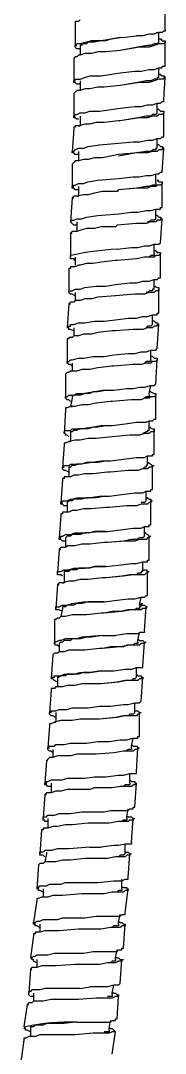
# Model space of a CAD drawing. Header units: millimetres. Extents: x 1.34 to 8.68, y 2.73 to 10.24.
# Drawn here: x 4.367 to 4.517, y 4.859 to 5.932 of the extents above; entities that cross this region are included whole.
import ezdxf

# ---------------------------------------------------------------- set-up
doc = ezdxf.new("R2010")
doc.units = ezdxf.units.MM
doc.layers.add('PDF2_형상', color=7, linetype='Continuous')

msp = doc.modelspace()

# ---------------------------------------------------------------- linework, layer by layer
at = {"layer": 'PDF2_형상', "lineweight": 25}
for points in [[(4.5171, 5.9231), (4.5171, 5.9464)], [(4.4287, 5.9331), (4.4271, 5.9314), (4.4254, 5.9314), (4.4237, 5.9314)], [(4.4237, 5.9314), (4.4237, 5.9298)], [(4.4237, 5.9298), (4.4237, 5.9064)], [(4.4721, 5.9148), (4.4504, 5.9114), (4.4454, 5.9114), (4.4404, 5.9114), (4.4354, 5.9098), (4.4287, 5.9081), (4.4254, 5.9081), (4.4237, 5.9064)], [(4.4704, 5.9148), (4.4604, 5.9131), (4.4554, 5.9114), (4.4504, 5.9114), (4.4437, 5.9098), (4.4421, 5.9098), (4.4387, 5.9098), (4.4371, 5.9098), (4.4354, 5.9081), (4.4337, 5.9081), (4.4321, 5.9081), (4.4304, 5.9081), (4.4304, 5.9064), (4.4287, 5.9064), (4.4287, 5.9048)], [(4.4721, 5.9148), (4.4871, 5.9164)], [(4.5087, 5.9198), (4.5054, 5.9181), (4.5004, 5.9181), (4.4937, 5.9164), (4.4871, 5.9164)], [(4.5087, 5.9198), (4.5104, 5.9198)], [(4.5171, 5.9231), (4.5171, 5.9214), (4.5154, 5.9214), (4.5137, 5.9198), (4.5121, 5.9198), (4.5104, 5.9198)], [(4.5104, 5.9114), (4.5104, 5.9198)], [(4.4237, 5.9064), (4.4254, 5.9064)], [(4.4287, 5.9031), (4.4271, 5.9031), (4.4254, 5.9031), (4.4237, 5.9048), (4.4237, 5.9064)], [(4.4287, 5.9081), (4.4304, 5.9081)], [(4.4287, 5.9048), (4.4287, 5.8964)], [(4.5171, 5.9098), (4.5154, 5.9081), (4.5137, 5.9081), (4.5121, 5.9081), (4.5104, 5.9081), (4.5054, 5.9064), (4.5004, 5.9048), (4.4904, 5.9048), (4.4704, 5.9014)], [(4.5104, 5.9098), (4.5087, 5.9081), (4.5071, 5.9081), (4.5054, 5.9081), (4.5021, 5.9064), (4.4987, 5.9064), (4.4887, 5.9048), (4.4704, 5.9014)], [(4.5121, 5.9131), (4.5104, 5.9131)], [(4.5104, 5.9098), (4.5104, 5.9114)], [(4.5121, 5.9131), (4.5137, 5.9131)], [(4.5121, 5.9131), (4.5137, 5.9114), (4.5154, 5.9114), (4.5171, 5.9114)], [(4.5171, 5.9114), (4.5171, 5.9098)], [(4.5171, 5.8864), (4.5171, 5.9098)], [(4.4237, 5.8948), (4.4221, 5.8931)], [(4.4221, 5.8931), (4.4221, 5.8698)], [(4.4271, 5.8964), (4.4254, 5.8948), (4.4237, 5.8948)], [(4.4287, 5.8964), (4.4271, 5.8964)], [(4.4704, 5.9014), (4.4554, 5.8998), (4.4471, 5.8998), (4.4404, 5.8981), (4.4337, 5.8981), (4.4287, 5.8964)], [(4.4854, 5.8798), (4.4921, 5.8798), (4.5004, 5.8814), (4.5054, 5.8814), (4.5104, 5.8831), (4.5137, 5.8831), (4.5137, 5.8848), (4.5154, 5.8848), (4.5171, 5.8848), (4.5171, 5.8864)], [(4.5104, 5.8748), (4.5104, 5.8831)], [(4.4237, 5.8698), (4.4237, 5.8714), (4.4254, 5.8714), (4.4287, 5.8714), (4.4337, 5.8731), (4.4387, 5.8748), (4.4504, 5.8748), (4.4704, 5.8781)], [(4.4704, 5.8781), (4.4854, 5.8798)], [(4.5171, 5.8731), (4.5154, 5.8731), (4.5154, 5.8714), (4.5137, 5.8714), (4.5121, 5.8714), (4.5104, 5.8714), (4.5054, 5.8698), (4.5004, 5.8681), (4.4904, 5.8681), (4.4704, 5.8648)], [(4.5104, 5.8731), (4.5087, 5.8731), (4.5087, 5.8714), (4.5071, 5.8714), (4.5054, 5.8714), (4.5021, 5.8698), (4.4971, 5.8698), (4.4887, 5.8681), (4.4704, 5.8648)], [(4.5121, 5.8764), (4.5104, 5.8764)], [(4.5104, 5.8731), (4.5104, 5.8748)], [(4.5121, 5.8764), (4.5137, 5.8748), (4.5154, 5.8748)], [(4.5154, 5.8748), (4.5171, 5.8731)], [(4.5154, 5.8498), (4.5171, 5.8731)], [(4.4221, 5.8698), (4.4237, 5.8698)], [(4.4287, 5.8664), (4.4254, 5.8664), (4.4237, 5.8681), (4.4221, 5.8681), (4.4221, 5.8698)], [(4.4287, 5.8698), (4.4287, 5.8598)], [(4.4704, 5.8648), (4.4537, 5.8631), (4.4471, 5.8631), (4.4387, 5.8614), (4.4337, 5.8614), (4.4287, 5.8598)], [(4.4237, 5.8581), (4.4221, 5.8564)], [(4.4221, 5.8564), (4.4221, 5.8331)], [(4.4271, 5.8598), (4.4254, 5.8598), (4.4237, 5.8581)], [(4.4287, 5.8598), (4.4271, 5.8598)], [(4.4854, 5.8431), (4.4921, 5.8431), (4.4987, 5.8448), (4.5037, 5.8448), (4.5087, 5.8464), (4.5121, 5.8464), (4.5137, 5.8481), (4.5154, 5.8481), (4.5154, 5.8498)], [(4.4221, 5.8331), (4.4237, 5.8348), (4.4254, 5.8348), (4.4287, 5.8364), (4.4337, 5.8364), (4.4387, 5.8381), (4.4487, 5.8381), (4.4704, 5.8414)], [(4.4704, 5.8414), (4.4854, 5.8431)], [(4.5087, 5.8381), (4.5087, 5.8464)], [(4.5104, 5.8398), (4.5087, 5.8398)], [(4.5104, 5.8398), (4.5121, 5.8381), (4.5137, 5.8381), (4.5154, 5.8381)], [(4.4221, 5.8331), (4.4237, 5.8331)], [(4.4271, 5.8298), (4.4254, 5.8298), (4.4237, 5.8314), (4.4221, 5.8314), (4.4221, 5.8331)], [(4.4287, 5.8331), (4.4287, 5.8231)], [(4.5154, 5.8364), (4.5137, 5.8348), (4.5121, 5.8348), (4.5104, 5.8348), (4.5087, 5.8331), (4.5037, 5.8331), (4.4987, 5.8314), (4.4904, 5.8314), (4.4704, 5.8281)], [(4.5087, 5.8364), (4.5071, 5.8348), (4.5037, 5.8348), (4.5021, 5.8331), (4.4971, 5.8331), (4.4887, 5.8314), (4.4704, 5.8281)], [(4.5087, 5.8364), (4.5087, 5.8381)], [(4.5154, 5.8381), (4.5154, 5.8364)], [(4.5154, 5.8131), (4.5154, 5.8364)], [(4.4221, 5.8198), (4.4204, 5.7964)], [(4.4704, 5.8281), (4.4687, 5.8281), (4.4537, 5.8264), (4.4454, 5.8264), (4.4387, 5.8248), (4.4337, 5.8248), (4.4271, 5.8231), (4.4237, 5.8231), (4.4237, 5.8214), (4.4221, 5.8214)], [(4.4221, 5.8214), (4.4221, 5.8198)], [(4.4271, 5.8231), (4.4287, 5.8231)], [(4.4837, 5.8064), (4.4904, 5.8064), (4.4987, 5.8081), (4.5037, 5.8081), (4.5087, 5.8098), (4.5121, 5.8098), (4.5137, 5.8114), (4.5154, 5.8114), (4.5154, 5.8131)], [(4.5087, 5.8014), (4.5087, 5.8098)], [(4.4204, 5.7964), (4.4221, 5.7964)], [(4.4271, 5.7931), (4.4237, 5.7931), (4.4221, 5.7948), (4.4204, 5.7948), (4.4204, 5.7964)], [(4.4221, 5.7964), (4.4237, 5.7981), (4.4271, 5.7998), (4.4321, 5.7998), (4.4371, 5.8014), (4.4487, 5.8031), (4.4687, 5.8048)], [(4.4271, 5.7964), (4.4271, 5.7864)], [(4.4687, 5.8048), (4.4837, 5.8064)], [(4.5154, 5.7998), (4.5137, 5.7998), (4.5137, 5.7981), (4.5121, 5.7981), (4.5104, 5.7981), (4.5087, 5.7964), (4.5037, 5.7964), (4.4987, 5.7948), (4.4887, 5.7948), (4.4687, 5.7931)], [(4.5087, 5.7998), (4.5071, 5.7998), (4.5071, 5.7981), (4.5054, 5.7981), (4.5037, 5.7981), (4.5021, 5.7964), (4.4987, 5.7964), (4.4971, 5.7964), (4.4871, 5.7948), (4.4687, 5.7914)], [(4.5104, 5.8031), (4.5087, 5.8031)], [(4.5087, 5.7998), (4.5087, 5.8014)], [(4.5104, 5.8031), (4.5121, 5.8014), (4.5137, 5.8014)], [(4.5137, 5.8014), (4.5154, 5.7998)], [(4.5137, 5.7748), (4.5154, 5.7998)], [(4.4254, 5.7864), (4.4237, 5.7864), (4.4221, 5.7848)], [(4.4271, 5.7864), (4.4254, 5.7864)], [(4.4687, 5.7931), (4.4521, 5.7898), (4.4437, 5.7898), (4.4371, 5.7881), (4.4321, 5.7881), (4.4271, 5.7864)], [(4.4221, 5.7848), (4.4204, 5.7831)], [(4.4204, 5.7831), (4.4204, 5.7598)], [(4.4837, 5.7698), (4.4904, 5.7698), (4.4971, 5.7714), (4.5021, 5.7714), (4.5087, 5.7731), (4.5104, 5.7731), (4.5121, 5.7748), (4.5137, 5.7748)], [(4.4204, 5.7598), (4.4221, 5.7614), (4.4237, 5.7614), (4.4271, 5.7631), (4.4321, 5.7631), (4.4371, 5.7648), (4.4471, 5.7664), (4.4687, 5.7681)], [(4.4687, 5.7681), (4.4837, 5.7698)], [(4.5071, 5.7648), (4.5071, 5.7731)], [(4.5071, 5.7631), (4.5071, 5.7648)], [(4.5087, 5.7664), (4.5104, 5.7664)], [(4.5087, 5.7664), (4.5104, 5.7648), (4.5121, 5.7648), (4.5137, 5.7648)], [(4.5137, 5.7648), (4.5137, 5.7631)], [(4.4204, 5.7598), (4.4221, 5.7598)], [(4.4271, 5.7564), (4.4237, 5.7564), (4.4221, 5.7581), (4.4204, 5.7581), (4.4204, 5.7598)], [(4.4671, 5.7548), (4.4521, 5.7548), (4.4437, 5.7531), (4.4371, 5.7514), (4.4321, 5.7514), (4.4254, 5.7498), (4.4221, 5.7498), (4.4204, 5.7481)], [(4.4271, 5.7598), (4.4271, 5.7498)], [(4.4687, 5.7564), (4.4671, 5.7548)], [(4.5137, 5.7631), (4.5121, 5.7614), (4.5104, 5.7614), (4.5087, 5.7614), (4.5071, 5.7598), (4.5021, 5.7598), (4.4987, 5.7581), (4.4887, 5.7581), (4.4687, 5.7564)], [(4.5071, 5.7631), (4.5071, 5.7614), (4.5054, 5.7614), (4.5037, 5.7614), (4.5004, 5.7598), (4.4987, 5.7598), (4.4971, 5.7598), (4.4871, 5.7581), (4.4687, 5.7564)], [(4.5137, 5.7381), (4.5137, 5.7631)], [(4.4204, 5.7481), (4.4187, 5.7231)], [(4.4204, 5.7481), (4.4221, 5.7481)], [(4.4254, 5.7498), (4.4271, 5.7498)], [(4.4687, 5.7314), (4.4821, 5.7331)], [(4.4821, 5.7331), (4.4887, 5.7331), (4.4971, 5.7348), (4.5021, 5.7348), (4.5071, 5.7364), (4.5104, 5.7364), (4.5121, 5.7364), (4.5121, 5.7381), (4.5137, 5.7381)], [(4.5071, 5.7281), (4.5071, 5.7364)], [(4.4187, 5.7231), (4.4204, 5.7248)], [(4.4254, 5.7198), (4.4221, 5.7198), (4.4204, 5.7214), (4.4187, 5.7231)], [(4.4204, 5.7248), (4.4221, 5.7248), (4.4254, 5.7264), (4.4304, 5.7264), (4.4354, 5.7281), (4.4471, 5.7298), (4.4687, 5.7314)], [(4.4254, 5.7231), (4.4254, 5.7131)], [(4.5137, 5.7264), (4.5121, 5.7264), (4.5121, 5.7248), (4.5104, 5.7248), (4.5087, 5.7248), (4.5071, 5.7231), (4.5021, 5.7231), (4.4971, 5.7214), (4.4871, 5.7214), (4.4671, 5.7198)], [(4.5071, 5.7264), (4.5054, 5.7248), (4.5037, 5.7248), (4.5021, 5.7248), (4.5004, 5.7231), (4.4987, 5.7231)], [(4.5087, 5.7298), (4.5071, 5.7298)], [(4.5071, 5.7264), (4.5071, 5.7281)], [(4.5087, 5.7298), (4.5104, 5.7281), (4.5121, 5.7281)], [(4.5121, 5.7281), (4.5137, 5.7264)], [(4.5121, 5.7014), (4.5137, 5.7264)], [(4.4237, 5.7131), (4.4221, 5.7131), (4.4204, 5.7131), (4.4187, 5.7114)], [(4.4187, 5.7114), (4.4187, 5.6864)], [(4.4187, 5.7114), (4.4204, 5.7114)], [(4.4254, 5.7131), (4.4237, 5.7131)], [(4.4654, 5.7181), (4.4504, 5.7181), (4.4437, 5.7164), (4.4354, 5.7164), (4.4304, 5.7148), (4.4254, 5.7131)], [(4.4671, 5.7198), (4.4654, 5.7181), (4.4671, 5.7198)], [(4.4821, 5.6964), (4.4887, 5.6964), (4.4954, 5.6981), (4.5004, 5.6981), (4.5054, 5.6998), (4.5087, 5.6998), (4.5104, 5.6998), (4.5121, 5.7014)], [(4.5054, 5.6914), (4.5054, 5.6998)], [(4.4671, 5.6948), (4.4821, 5.6964)], [(4.5121, 5.6898), (4.5104, 5.6881), (4.5087, 5.6881), (4.5071, 5.6881), (4.5054, 5.6864), (4.5004, 5.6864), (4.4954, 5.6864), (4.4871, 5.6848), (4.4671, 5.6831)], [(4.5054, 5.6898), (4.5054, 5.6881), (4.5037, 5.6881), (4.5021, 5.6881), (4.5004, 5.6864), (4.4971, 5.6864)], [(4.5071, 5.6931), (4.5054, 5.6931)], [(4.5054, 5.6898), (4.5054, 5.6914)], [(4.5071, 5.6931), (4.5087, 5.6914), (4.5104, 5.6914), (4.5121, 5.6914)], [(4.5121, 5.6914), (4.5121, 5.6898)], [(4.5121, 5.6648), (4.5121, 5.6898)], [(4.4187, 5.6864), (4.4187, 5.6881)], [(4.4237, 5.6831), (4.4221, 5.6848), (4.4204, 5.6848), (4.4187, 5.6848), (4.4187, 5.6864)], [(4.4237, 5.6864), (4.4237, 5.6781)], [(4.4654, 5.6831), (4.4504, 5.6814), (4.4421, 5.6798), (4.4354, 5.6798), (4.4287, 5.6781), (4.4271, 5.6781), (4.4237, 5.6764)], [(4.4671, 5.6831), (4.4654, 5.6831)], [(4.4171, 5.6748), (4.4171, 5.6498)], [(4.4187, 5.6748), (4.4171, 5.6748)], [(4.4221, 5.6764), (4.4204, 5.6764), (4.4187, 5.6764), (4.4187, 5.6748)], [(4.4237, 5.6764), (4.4221, 5.6764)], [(4.4171, 5.6514), (4.4187, 5.6514), (4.4204, 5.6514), (4.4237, 5.6531), (4.4254, 5.6531), (4.4287, 5.6531), (4.4337, 5.6548), (4.4454, 5.6564), (4.4554, 5.6564), (4.4654, 5.6581)], [(4.4654, 5.6581), (4.4804, 5.6598)], [(4.4804, 5.6598), (4.4871, 5.6598), (4.4937, 5.6614), (4.5004, 5.6614), (4.5054, 5.6631), (4.5087, 5.6631), (4.5104, 5.6648), (4.5121, 5.6648)], [(4.5054, 5.6548), (4.5054, 5.6631)], [(4.4171, 5.6498), (4.4171, 5.6514)], [(4.4237, 5.6464), (4.4204, 5.6481), (4.4187, 5.6481), (4.4171, 5.6498)], [(4.4237, 5.6498), (4.4237, 5.6414)], [(4.4654, 5.6464), (4.4471, 5.6448), (4.4404, 5.6431), (4.4337, 5.6431), (4.4287, 5.6414), (4.4237, 5.6414)], [(4.5104, 5.6531), (4.5104, 5.6514), (4.5087, 5.6514), (4.5071, 5.6514), (4.5054, 5.6498), (4.5004, 5.6498), (4.4954, 5.6481), (4.4854, 5.6481), (4.4654, 5.6464)], [(4.5054, 5.6531), (4.5037, 5.6531), (4.5037, 5.6514), (4.5021, 5.6514), (4.5004, 5.6514), (4.4987, 5.6498), (4.4971, 5.6498)], [(4.5054, 5.6564), (4.5071, 5.6564)], [(4.5054, 5.6564), (4.5087, 5.6548), (4.5104, 5.6548)], [(4.5054, 5.6531), (4.5054, 5.6548)], [(4.5104, 5.6548), (4.5104, 5.6531)], [(4.5104, 5.6281), (4.5104, 5.6531)], [(4.4171, 5.6381), (4.4154, 5.6131)], [(4.4221, 5.6398), (4.4187, 5.6398), (4.4171, 5.6381)], [(4.4171, 5.6381), (4.4187, 5.6381)], [(4.4237, 5.6414), (4.4221, 5.6398)], [(4.4787, 5.6231), (4.4871, 5.6231), (4.4937, 5.6248), (4.4987, 5.6248), (4.5037, 5.6264), (4.5071, 5.6264), (4.5087, 5.6264), (4.5087, 5.6281), (4.5104, 5.6281)], [(4.5037, 5.6181), (4.5037, 5.6264)], [(4.4154, 5.6131), (4.4171, 5.6148)], [(4.4171, 5.6148), (4.4187, 5.6148), (4.4187, 5.6164), (4.4221, 5.6164), (4.4271, 5.6181), (4.4337, 5.6181), (4.4437, 5.6198), (4.4537, 5.6198), (4.4654, 5.6214)], [(4.4654, 5.6214), (4.4787, 5.6231)], [(4.5104, 5.6164), (4.5087, 5.6164), (4.5087, 5.6148), (4.5071, 5.6148), (4.5054, 5.6148), (4.5037, 5.6131), (4.4987, 5.6131), (4.4937, 5.6114), (4.4837, 5.6114), (4.4654, 5.6098)], [(4.5037, 5.6164), (4.5021, 5.6148), (4.5004, 5.6148), (4.4987, 5.6148), (4.4971, 5.6131)], [(4.5054, 5.6198), (4.5037, 5.6198)], [(4.5037, 5.6164), (4.5037, 5.6181)], [(4.5054, 5.6198), (4.5071, 5.6181), (4.5087, 5.6181)], [(4.5087, 5.6181), (4.5104, 5.6164)], [(4.5087, 5.5914), (4.5104, 5.6164)], [(4.4221, 5.6098), (4.4187, 5.6114), (4.4171, 5.6114), (4.4171, 5.6131), (4.4154, 5.6131)], [(4.4204, 5.6031), (4.4187, 5.6031), (4.4171, 5.6031), (4.4171, 5.6014)], [(4.4221, 5.6048), (4.4204, 5.6031)], [(4.4221, 5.6131), (4.4221, 5.6048)], [(4.4654, 5.6098), (4.4621, 5.6098), (4.4471, 5.6081), (4.4404, 5.6064), (4.4321, 5.6064), (4.4271, 5.6048), (4.4221, 5.6048)], [(4.4154, 5.6014), (4.4154, 5.5764)], [(4.4171, 5.6014), (4.4154, 5.6014)], [(4.4154, 5.5781), (4.4171, 5.5781), (4.4187, 5.5798), (4.4204, 5.5798), (4.4271, 5.5814), (4.4321, 5.5814), (4.4421, 5.5831), (4.4537, 5.5831), (4.4637, 5.5848)], [(4.4637, 5.5848), (4.4787, 5.5864)], [(4.4787, 5.5864), (4.4854, 5.5864), (4.4921, 5.5881), (4.4971, 5.5881), (4.5021, 5.5898), (4.5054, 5.5898), (4.5071, 5.5898), (4.5087, 5.5914)], [(4.5021, 5.5814), (4.5021, 5.5898)], [(4.5037, 5.5831), (4.5021, 5.5831)], [(4.5021, 5.5798), (4.5021, 5.5814)], [(4.5037, 5.5831), (4.5054, 5.5814), (4.5071, 5.5814), (4.5087, 5.5814)], [(4.5087, 5.5814), (4.5087, 5.5798)], [(4.4154, 5.5764), (4.4154, 5.5781)], [(4.4204, 5.5731), (4.4187, 5.5748), (4.4171, 5.5748), (4.4154, 5.5764)], [(4.4204, 5.5764), (4.4204, 5.5681)], [(4.4637, 5.5731), (4.4621, 5.5731), (4.4471, 5.5714), (4.4387, 5.5698), (4.4304, 5.5698), (4.4254, 5.5681), (4.4204, 5.5681)], [(4.5087, 5.5798), (4.5071, 5.5781), (4.5054, 5.5781), (4.5037, 5.5781), (4.5021, 5.5764), (4.4971, 5.5764), (4.4921, 5.5748), (4.4837, 5.5748), (4.4637, 5.5731)], [(4.5021, 5.5798), (4.5021, 5.5781), (4.5004, 5.5781), (4.4987, 5.5781), (4.4971, 5.5781), (4.4954, 5.5764)], [(4.5071, 5.5548), (4.5087, 5.5798)], [(4.4154, 5.5664), (4.4137, 5.5648)], [(4.4137, 5.5648), (4.4137, 5.5398)], [(4.4187, 5.5681), (4.4171, 5.5664), (4.4154, 5.5664)], [(4.4204, 5.5681), (4.4187, 5.5681)], [(4.4637, 5.5481), (4.4771, 5.5498)], [(4.4771, 5.5498), (4.4837, 5.5498), (4.4904, 5.5514), (4.4954, 5.5514), (4.5021, 5.5531), (4.5037, 5.5531), (4.5054, 5.5531), (4.5071, 5.5548)], [(4.5004, 5.5448), (4.5021, 5.5531)], [(4.4137, 5.5414), (4.4154, 5.5414), (4.4171, 5.5431), (4.4204, 5.5431), (4.4221, 5.5431), (4.4254, 5.5448), (4.4304, 5.5448), (4.4421, 5.5464), (4.4521, 5.5481), (4.4637, 5.5481)], [(4.4137, 5.5398), (4.4137, 5.5414)], [(4.4187, 5.5364), (4.4171, 5.5381), (4.4154, 5.5381), (4.4137, 5.5398)], [(4.4204, 5.5398), (4.4187, 5.5314)], [(4.4571, 5.5481), (4.4471, 5.5464), (4.4421, 5.5464), (4.4387, 5.5448), (4.4337, 5.5448), (4.4287, 5.5431), (4.4271, 5.5431), (4.4254, 5.5431), (4.4237, 5.5431), (4.4221, 5.5431), (4.4204, 5.5414), (4.4204, 5.5398)], [(4.5071, 5.5431), (4.5054, 5.5414), (4.5037, 5.5414), (4.5021, 5.5414), (4.5004, 5.5398), (4.4954, 5.5398), (4.4921, 5.5381), (4.4821, 5.5381), (4.4621, 5.5364)], [(4.5004, 5.5431), (4.5004, 5.5414), (4.4987, 5.5414), (4.4971, 5.5414), (4.4954, 5.5398)], [(4.5021, 5.5464), (4.5004, 5.5464)], [(4.5004, 5.5431), (4.5004, 5.5448)], [(4.5021, 5.5464), (4.5054, 5.5448), (4.5071, 5.5448)], [(4.5071, 5.5448), (4.5071, 5.5431)], [(4.5071, 5.5181), (4.5071, 5.5431)], [(4.4137, 5.5281), (4.4121, 5.5031)], [(4.4621, 5.5364), (4.4604, 5.5364), (4.4454, 5.5348), (4.4371, 5.5331), (4.4304, 5.5331), (4.4237, 5.5314), (4.4187, 5.5314), (4.4154, 5.5298), (4.4137, 5.5298)], [(4.4137, 5.5298), (4.4137, 5.5281)], [(4.4187, 5.5314), (4.4204, 5.5314)], [(4.4754, 5.5131), (4.4871, 5.5148), (4.4937, 5.5148), (4.4971, 5.5148), (4.5004, 5.5164), (4.5037, 5.5164), (4.5054, 5.5181), (4.5071, 5.5181)], [(4.4121, 5.5048), (4.4137, 5.5064), (4.4154, 5.5064), (4.4187, 5.5064), (4.4204, 5.5081), (4.4237, 5.5081), (4.4287, 5.5081), (4.4404, 5.5098), (4.4504, 5.5114), (4.4621, 5.5114)], [(4.4571, 5.5114), (4.4471, 5.5098), (4.4421, 5.5098), (4.4371, 5.5081), (4.4321, 5.5081), (4.4304, 5.5081), (4.4271, 5.5081), (4.4254, 5.5064), (4.4237, 5.5064), (4.4221, 5.5064), (4.4204, 5.5048), (4.4187, 5.5048), (4.4187, 5.5031)], [(4.4621, 5.5114), (4.4754, 5.5131)], [(4.5054, 5.5064), (4.5054, 5.5048), (4.5037, 5.5048), (4.5021, 5.5048), (4.5004, 5.5031), (4.4954, 5.5031), (4.4904, 5.5014), (4.4804, 5.5014), (4.4621, 5.4998)], [(4.5004, 5.5064), (4.4987, 5.5064), (4.4987, 5.5048), (4.4971, 5.5048), (4.4937, 5.5031)], [(4.5004, 5.5081), (4.5004, 5.5164)], [(4.5004, 5.5098), (4.5021, 5.5098)], [(4.5004, 5.5098), (4.5037, 5.5081), (4.5054, 5.5081)], [(4.5004, 5.5064), (4.5004, 5.5081)], [(4.5054, 5.5081), (4.5054, 5.5064)], [(4.5054, 5.4814), (4.5054, 5.5064)], [(4.4121, 5.5031), (4.4121, 5.5048)], [(4.4171, 5.4998), (4.4154, 5.5014), (4.4137, 5.5014), (4.4137, 5.5031), (4.4121, 5.5031)], [(4.4621, 5.4998), (4.4454, 5.4981), (4.4371, 5.4981), (4.4287, 5.4964), (4.4237, 5.4964), (4.4171, 5.4948), (4.4137, 5.4931), (4.4121, 5.4931)], [(4.4187, 5.5031), (4.4187, 5.4948)], [(4.4121, 5.4914), (4.4104, 5.4681)], [(4.4121, 5.4931), (4.4121, 5.4914)], [(4.4171, 5.4948), (4.4187, 5.4948)], [(4.4104, 5.4681), (4.4121, 5.4698), (4.4137, 5.4698), (4.4171, 5.4698), (4.4187, 5.4714), (4.4221, 5.4714), (4.4271, 5.4714), (4.4387, 5.4731), (4.4504, 5.4748), (4.4604, 5.4748)], [(4.4571, 5.4748), (4.4471, 5.4731), (4.4421, 5.4731), (4.4354, 5.4731), (4.4304, 5.4714), (4.4287, 5.4714), (4.4254, 5.4714), (4.4237, 5.4698), (4.4221, 5.4698), (4.4204, 5.4698), (4.4187, 5.4681), (4.4171, 5.4681), (4.4171, 5.4664)], [(4.4604, 5.4748), (4.4737, 5.4764)], [(4.4737, 5.4764), (4.4871, 5.4781), (4.4921, 5.4781), (4.4954, 5.4781), (4.4987, 5.4798), (4.5021, 5.4798), (4.5037, 5.4798), (4.5037, 5.4814), (4.5054, 5.4814)], [(4.4987, 5.4714), (4.4987, 5.4798)], [(4.4104, 5.4681), (4.4121, 5.4681)], [(4.4171, 5.4631), (4.4137, 5.4648), (4.4121, 5.4648), (4.4104, 5.4664), (4.4104, 5.4681)], [(4.4171, 5.4664), (4.4171, 5.4581)], [(4.5037, 5.4698), (4.5037, 5.4681), (4.5021, 5.4681), (4.5004, 5.4681), (4.4987, 5.4664), (4.4937, 5.4664), (4.4887, 5.4648), (4.4787, 5.4648), (4.4604, 5.4631)], [(4.4987, 5.4698), (4.4971, 5.4698), (4.4971, 5.4681), (4.4954, 5.4681), (4.4937, 5.4664)], [(4.4987, 5.4731), (4.5004, 5.4731)], [(4.4987, 5.4731), (4.5021, 5.4714), (4.5037, 5.4698)], [(4.4987, 5.4698), (4.4987, 5.4714)], [(4.5037, 5.4698), (4.5054, 5.4698)], [(4.5037, 5.4448), (4.5037, 5.4698)], [(4.4104, 5.4548), (4.4087, 5.4314)], [(4.4154, 5.4581), (4.4121, 5.4581), (4.4121, 5.4564), (4.4104, 5.4564)], [(4.4104, 5.4564), (4.4104, 5.4548)], [(4.4171, 5.4581), (4.4154, 5.4581)], [(4.4604, 5.4631), (4.4571, 5.4631), (4.4421, 5.4614), (4.4337, 5.4614), (4.4271, 5.4598), (4.4221, 5.4598), (4.4187, 5.4581), (4.4171, 5.4581)], [(4.4721, 5.4398), (4.4854, 5.4414), (4.4904, 5.4414), (4.4937, 5.4414), (4.4971, 5.4431), (4.5004, 5.4431), (4.5021, 5.4431), (4.5021, 5.4448), (4.5037, 5.4448)], [(4.4971, 5.4348), (4.4971, 5.4431)], [(4.4087, 5.4314), (4.4104, 5.4314)], [(4.4154, 5.4281), (4.4121, 5.4281), (4.4104, 5.4298), (4.4087, 5.4298), (4.4087, 5.4314)], [(4.4104, 5.4314), (4.4104, 5.4331), (4.4121, 5.4331), (4.4154, 5.4331), (4.4187, 5.4348), (4.4204, 5.4348), (4.4254, 5.4364), (4.4371, 5.4364), (4.4487, 5.4381), (4.4587, 5.4381)], [(4.4554, 5.4381), (4.4454, 5.4364), (4.4404, 5.4364), (4.4354, 5.4364), (4.4304, 5.4348), (4.4271, 5.4348), (4.4254, 5.4348), (4.4221, 5.4348), (4.4204, 5.4331), (4.4187, 5.4331), (4.4171, 5.4331), (4.4154, 5.4314), (4.4154, 5.4298)], [(4.4587, 5.4381), (4.4721, 5.4398)], [(4.5021, 5.4331), (4.5021, 5.4314), (4.5004, 5.4314), (4.4987, 5.4298), (4.4971, 5.4298), (4.4921, 5.4298), (4.4871, 5.4281), (4.4771, 5.4281), (4.4587, 5.4264)], [(4.4971, 5.4331), (4.4954, 5.4314), (4.4937, 5.4314), (4.4921, 5.4314)], [(4.4987, 5.4364), (4.4971, 5.4364)], [(4.4971, 5.4331), (4.4971, 5.4348)], [(4.4987, 5.4364), (4.5004, 5.4348), (4.5021, 5.4348), (4.5021, 5.4331)], [(4.5021, 5.4331), (4.5037, 5.4331)], [(4.5021, 5.4081), (4.5021, 5.4331)], [(4.4137, 5.4214), (4.4104, 5.4214), (4.4104, 5.4198), (4.4087, 5.4198)], [(4.4154, 5.4214), (4.4137, 5.4214)], [(4.4154, 5.4298), (4.4154, 5.4214)], [(4.4587, 5.4264), (4.4554, 5.4264), (4.4404, 5.4248), (4.4321, 5.4248), (4.4254, 5.4231), (4.4204, 5.4231), (4.4171, 5.4214), (4.4154, 5.4214)], [(4.4087, 5.4181), (4.4071, 5.3948)], [(4.4087, 5.4198), (4.4087, 5.4181)], [(4.4087, 5.3948), (4.4087, 5.3964), (4.4104, 5.3964), (4.4137, 5.3981), (4.4171, 5.3981), (4.4187, 5.3981), (4.4237, 5.3998), (4.4354, 5.3998), (4.4471, 5.4014), (4.4571, 5.4014)], [(4.4554, 5.4014), (4.4437, 5.4014), (4.4387, 5.3998), (4.4337, 5.3998), (4.4287, 5.3981), (4.4254, 5.3981), (4.4237, 5.3981), (4.4204, 5.3981), (4.4187, 5.3964), (4.4171, 5.3964), (4.4154, 5.3964), (4.4137, 5.3948)], [(4.4571, 5.4014), (4.4704, 5.4031)], [(4.4704, 5.4031), (4.4837, 5.4048), (4.4887, 5.4048), (4.4921, 5.4048), (4.4954, 5.4064), (4.4987, 5.4064), (4.5004, 5.4064), (4.5004, 5.4081), (4.5021, 5.4081)], [(4.4954, 5.3981), (4.4954, 5.4064)], [(4.4954, 5.3998), (4.4971, 5.3998)], [(4.4954, 5.3998), (4.4987, 5.3981), (4.5004, 5.3964)], [(4.4071, 5.3948), (4.4087, 5.3948)], [(4.4137, 5.3914), (4.4104, 5.3914), (4.4087, 5.3931), (4.4071, 5.3931), (4.4071, 5.3948)], [(4.4137, 5.3948), (4.4137, 5.3848)], [(4.4571, 5.3898), (4.4537, 5.3898), (4.4387, 5.3881), (4.4304, 5.3881), (4.4237, 5.3864), (4.4187, 5.3864), (4.4154, 5.3864), (4.4137, 5.3848)], [(4.5004, 5.3964), (4.5004, 5.3948), (4.4987, 5.3948), (4.4971, 5.3931), (4.4954, 5.3931), (4.4904, 5.3931), (4.4854, 5.3914), (4.4754, 5.3914), (4.4571, 5.3898)], [(4.4954, 5.3964), (4.4937, 5.3948), (4.4904, 5.3948), (4.4871, 5.3931), (4.4821, 5.3931), (4.4737, 5.3914), (4.4571, 5.3898)], [(4.4954, 5.3964), (4.4954, 5.3981)], [(4.5004, 5.3964), (4.5021, 5.3964)], [(4.5004, 5.3714), (4.5004, 5.3964)], [(4.4071, 5.3831), (4.4054, 5.3581)], [(4.4121, 5.3848), (4.4087, 5.3848), (4.4071, 5.3831)], [(4.4071, 5.3831), (4.4087, 5.3831)], [(4.4137, 5.3848), (4.4121, 5.3848)], [(4.4687, 5.3664), (4.4821, 5.3681), (4.4871, 5.3681), (4.4937, 5.3698), (4.4971, 5.3698), (4.4987, 5.3698), (4.4987, 5.3714), (4.5004, 5.3714)], [(4.4937, 5.3614), (4.4937, 5.3698)], [(4.4054, 5.3598), (4.4071, 5.3598), (4.4087, 5.3598), (4.4121, 5.3614), (4.4137, 5.3614), (4.4171, 5.3614), (4.4221, 5.3631), (4.4337, 5.3631), (4.4454, 5.3648), (4.4554, 5.3648)], [(4.4054, 5.3581), (4.4054, 5.3598)], [(4.4104, 5.3548), (4.4087, 5.3564), (4.4071, 5.3564), (4.4054, 5.3564), (4.4054, 5.3581)], [(4.4554, 5.3648), (4.4437, 5.3648), (4.4387, 5.3631), (4.4321, 5.3631), (4.4271, 5.3631), (4.4254, 5.3614), (4.4221, 5.3614), (4.4187, 5.3614), (4.4171, 5.3598), (4.4154, 5.3598), (4.4137, 5.3598), (4.4121, 5.3598), (4.4121, 5.3581)], [(4.4121, 5.3581), (4.4121, 5.3481)], [(4.4554, 5.3648), (4.4687, 5.3664)], [(4.4987, 5.3598), (4.4987, 5.3581), (4.4971, 5.3581), (4.4954, 5.3564), (4.4937, 5.3564), (4.4887, 5.3564), (4.4837, 5.3564), (4.4737, 5.3548), (4.4554, 5.3531)], [(4.4937, 5.3598), (4.4921, 5.3598), (4.4921, 5.3581), (4.4887, 5.3581), (4.4871, 5.3564), (4.4854, 5.3564), (4.4804, 5.3564), (4.4721, 5.3548), (4.4554, 5.3531)], [(4.4937, 5.3614), (4.4937, 5.3631)], [(4.4937, 5.3598), (4.4937, 5.3614)], [(4.4937, 5.3614), (4.4971, 5.3614), (4.4987, 5.3598)], [(4.4987, 5.3598), (4.5004, 5.3598)], [(4.4987, 5.3348), (4.4987, 5.3598)], [(4.4054, 5.3464), (4.4037, 5.3214)], [(4.4554, 5.3531), (4.4521, 5.3531), (4.4371, 5.3514), (4.4287, 5.3514), (4.4221, 5.3498), (4.4171, 5.3498), (4.4104, 5.3481), (4.4071, 5.3481), (4.4054, 5.3464)], [(4.4054, 5.3464), (4.4071, 5.3464)], [(4.4104, 5.3481), (4.4121, 5.3481)], [(4.4671, 5.3298), (4.4787, 5.3314), (4.4854, 5.3314), (4.4921, 5.3331), (4.4954, 5.3331), (4.4971, 5.3348), (4.4987, 5.3348)], [(4.4037, 5.3231), (4.4054, 5.3231), (4.4071, 5.3231), (4.4104, 5.3248), (4.4121, 5.3248), (4.4154, 5.3248), (4.4204, 5.3264), (4.4321, 5.3281), (4.4437, 5.3281), (4.4537, 5.3281)], [(4.4537, 5.3281), (4.4421, 5.3281), (4.4371, 5.3281), (4.4304, 5.3264), (4.4254, 5.3264), (4.4221, 5.3248), (4.4204, 5.3248), (4.4171, 5.3248), (4.4154, 5.3248), (4.4137, 5.3231), (4.4121, 5.3231), (4.4104, 5.3231), (4.4104, 5.3214)], [(4.4537, 5.3281), (4.4671, 5.3298)], [(4.4904, 5.3248), (4.4921, 5.3331)], [(4.4921, 5.3231), (4.4904, 5.3248)], [(4.4921, 5.3264), (4.4937, 5.3264)], [(4.4921, 5.3248), (4.4921, 5.3264)], [(4.4921, 5.3248), (4.4954, 5.3248), (4.4971, 5.3231)], [(4.4037, 5.3214), (4.4037, 5.3231)], [(4.4104, 5.3181), (4.4071, 5.3198), (4.4054, 5.3198), (4.4037, 5.3198), (4.4037, 5.3214)], [(4.4087, 5.3131), (4.4071, 5.3114)], [(4.4104, 5.3214), (4.4087, 5.3131)], [(4.4537, 5.3164), (4.4504, 5.3164), (4.4354, 5.3148), (4.4271, 5.3148), (4.4204, 5.3148), (4.4137, 5.3131), (4.4087, 5.3131)], [(4.4971, 5.3231), (4.4971, 5.3214), (4.4954, 5.3214), (4.4937, 5.3214), (4.4921, 5.3198), (4.4904, 5.3198), (4.4871, 5.3198), (4.4821, 5.3198), (4.4721, 5.3181), (4.4537, 5.3164)], [(4.4921, 5.3231), (4.4904, 5.3231), (4.4904, 5.3214), (4.4871, 5.3214), (4.4854, 5.3198), (4.4837, 5.3198), (4.4787, 5.3198), (4.4704, 5.3181), (4.4621, 5.3181), (4.4537, 5.3164)], [(4.4954, 5.2981), (4.4971, 5.3231)], [(4.4971, 5.3231), (4.4987, 5.3231)], [(4.4021, 5.3098), (4.4021, 5.2848)], [(4.4037, 5.3098), (4.4021, 5.3098)], [(4.4071, 5.3114), (4.4054, 5.3114), (4.4037, 5.3098)], [(4.4521, 5.2931), (4.4404, 5.2914), (4.4354, 5.2914), (4.4287, 5.2898), (4.4237, 5.2898), (4.4204, 5.2898), (4.4187, 5.2881), (4.4154, 5.2881), (4.4137, 5.2881), (4.4121, 5.2881), (4.4104, 5.2864), (4.4087, 5.2864), (4.4071, 5.2848)], [(4.4521, 5.2931), (4.4304, 5.2914), (4.4254, 5.2898), (4.4187, 5.2898), (4.4137, 5.2898), (4.4087, 5.2881)], [(4.4521, 5.2931), (4.4654, 5.2931)], [(4.4887, 5.2948), (4.4821, 5.2948), (4.4771, 5.2948), (4.4654, 5.2931)], [(4.4887, 5.2881), (4.4904, 5.2964)], [(4.4887, 5.2948), (4.4904, 5.2964)], [(4.4954, 5.2981), (4.4954, 5.2964), (4.4937, 5.2964), (4.4921, 5.2964), (4.4904, 5.2964)], [(4.4071, 5.2881), (4.4037, 5.2864), (4.4021, 5.2864)], [(4.4021, 5.2848), (4.4021, 5.2864)], [(4.4071, 5.2814), (4.4054, 5.2831), (4.4037, 5.2831), (4.4021, 5.2848)], [(4.4087, 5.2881), (4.4071, 5.2881)], [(4.4071, 5.2848), (4.4071, 5.2764)], [(4.4954, 5.2864), (4.4954, 5.2848), (4.4937, 5.2848), (4.4921, 5.2848), (4.4904, 5.2831), (4.4887, 5.2831), (4.4837, 5.2831), (4.4804, 5.2831), (4.4704, 5.2814), (4.4521, 5.2798)], [(4.4887, 5.2864), (4.4887, 5.2848), (4.4871, 5.2848), (4.4854, 5.2848), (4.4837, 5.2831), (4.4821, 5.2831), (4.4771, 5.2831), (4.4737, 5.2814), (4.4687, 5.2814), (4.4604, 5.2814), (4.4521, 5.2798)], [(4.4904, 5.2881), (4.4887, 5.2898)], [(4.4887, 5.2864), (4.4887, 5.2881)], [(4.4904, 5.2881), (4.4921, 5.2881), (4.4937, 5.2881), (4.4954, 5.2864)], [(4.4937, 5.2614), (4.4954, 5.2864)], [(4.4954, 5.2864), (4.4971, 5.2864)], [(4.4004, 5.2731), (4.3987, 5.2481)], [(4.4021, 5.2748), (4.4004, 5.2731)], [(4.4054, 5.2748), (4.4037, 5.2748), (4.4021, 5.2748)], [(4.4071, 5.2764), (4.4054, 5.2748)], [(4.4521, 5.2798), (4.4487, 5.2798), (4.4337, 5.2781), (4.4254, 5.2781), (4.4171, 5.2781), (4.4121, 5.2764), (4.4071, 5.2764)], [(4.4637, 5.2564), (4.4754, 5.2581), (4.4821, 5.2581), (4.4871, 5.2598), (4.4904, 5.2598), (4.4921, 5.2598), (4.4937, 5.2598), (4.4937, 5.2614)], [(4.4871, 5.2514), (4.4871, 5.2598)], [(4.3987, 5.2481), (4.4004, 5.2498)], [(4.4004, 5.2498), (4.4021, 5.2498), (4.4021, 5.2514), (4.4054, 5.2514), (4.4087, 5.2514), (4.4121, 5.2531), (4.4171, 5.2531), (4.4221, 5.2531), (4.4287, 5.2548), (4.4387, 5.2548), (4.4504, 5.2564)], [(4.4504, 5.2564), (4.4387, 5.2548), (4.4321, 5.2548), (4.4271, 5.2531), (4.4221, 5.2531), (4.4187, 5.2531), (4.4154, 5.2531), (4.4137, 5.2514), (4.4121, 5.2514), (4.4104, 5.2514), (4.4087, 5.2514), (4.4071, 5.2498), (4.4054, 5.2498), (4.4054, 5.2481)], [(4.4504, 5.2564), (4.4637, 5.2564)], [(4.4937, 5.2498), (4.4937, 5.2481), (4.4921, 5.2481), (4.4904, 5.2481), (4.4887, 5.2464), (4.4871, 5.2464), (4.4821, 5.2464), (4.4771, 5.2464), (4.4687, 5.2448), (4.4504, 5.2431)], [(4.4871, 5.2498), (4.4854, 5.2481), (4.4837, 5.2481), (4.4821, 5.2464), (4.4804, 5.2464), (4.4754, 5.2464), (4.4671, 5.2448), (4.4504, 5.2431)], [(4.4887, 5.2514), (4.4871, 5.2531)], [(4.4871, 5.2498), (4.4871, 5.2514)], [(4.4887, 5.2514), (4.4904, 5.2514), (4.4921, 5.2514), (4.4921, 5.2498)], [(4.4921, 5.2498), (4.4937, 5.2498)], [(4.4921, 5.2248), (4.4937, 5.2498)], [(4.4054, 5.2448), (4.4021, 5.2464), (4.4004, 5.2481), (4.3987, 5.2481)], [(4.4037, 5.2398), (4.4021, 5.2381), (4.4004, 5.2381), (4.3987, 5.2381)], [(4.3987, 5.2381), (4.3987, 5.2364)], [(4.4054, 5.2398), (4.4037, 5.2398)], [(4.4054, 5.2481), (4.4054, 5.2398)], [(4.4504, 5.2431), (4.4454, 5.2431), (4.4304, 5.2431), (4.4237, 5.2414), (4.4154, 5.2414), (4.4104, 5.2398), (4.4054, 5.2398)], [(4.3987, 5.2364), (4.3971, 5.2131)], [(4.3987, 5.2131), (4.3987, 5.2148), (4.4004, 5.2148), (4.4037, 5.2148), (4.4071, 5.2164), (4.4087, 5.2164), (4.4154, 5.2164), (4.4204, 5.2181), (4.4254, 5.2181), (4.4371, 5.2181), (4.4487, 5.2198)], [(4.4487, 5.2198), (4.4604, 5.2198)], [(4.4604, 5.2198), (4.4737, 5.2214), (4.4787, 5.2214), (4.4854, 5.2231), (4.4887, 5.2231), (4.4904, 5.2231), (4.4921, 5.2248)], [(4.4854, 5.2148), (4.4854, 5.2231)], [(4.4854, 5.2148), (4.4854, 5.2164)], [(4.3971, 5.2131), (4.3987, 5.2131)], [(4.4037, 5.2081), (4.4004, 5.2098), (4.3987, 5.2098), (4.3971, 5.2114), (4.3971, 5.2131)], [(4.4487, 5.2064), (4.4437, 5.2064), (4.4287, 5.2064), (4.4204, 5.2048), (4.4137, 5.2048), (4.4087, 5.2048), (4.4021, 5.2031), (4.3987, 5.2014), (4.3971, 5.2014)], [(4.4037, 5.2131), (4.4037, 5.2114)], [(4.4037, 5.2114), (4.4037, 5.2031)], [(4.4904, 5.2131), (4.4904, 5.2114), (4.4887, 5.2114), (4.4871, 5.2098), (4.4854, 5.2098), (4.4804, 5.2098), (4.4754, 5.2098), (4.4671, 5.2081), (4.4487, 5.2064)], [(4.4854, 5.2131), (4.4837, 5.2114), (4.4821, 5.2114), (4.4804, 5.2114), (4.4787, 5.2098), (4.4737, 5.2098), (4.4654, 5.2081), (4.4487, 5.2064)], [(4.4854, 5.2131), (4.4854, 5.2148)], [(4.4854, 5.2148), (4.4887, 5.2148), (4.4904, 5.2131)], [(4.4904, 5.2131), (4.4921, 5.2131)], [(4.4904, 5.1881), (4.4904, 5.2131)], [(4.3971, 5.1998), (4.3954, 5.1764)], [(4.3971, 5.2014), (4.3971, 5.1998)], [(4.4021, 5.2031), (4.4037, 5.2031)], [(4.4587, 5.1831), (4.4704, 5.1848), (4.4771, 5.1848), (4.4837, 5.1864), (4.4854, 5.1864), (4.4871, 5.1864), (4.4887, 5.1864), (4.4887, 5.1881), (4.4904, 5.1881)], [(4.4821, 5.1781), (4.4837, 5.1864)], [(4.3954, 5.1764), (4.3971, 5.1781), (4.3987, 5.1781), (4.4021, 5.1781), (4.4037, 5.1798), (4.4071, 5.1798), (4.4121, 5.1798), (4.4187, 5.1814), (4.4237, 5.1814), (4.4354, 5.1814), (4.4471, 5.1831)], [(4.3954, 5.1764), (4.3971, 5.1764)], [(4.4004, 5.1714), (4.3987, 5.1731), (4.3971, 5.1731), (4.3954, 5.1748), (4.3954, 5.1764)], [(4.4004, 5.1748), (4.4004, 5.1664)], [(4.4887, 5.1764), (4.4887, 5.1748), (4.4871, 5.1748), (4.4854, 5.1748), (4.4837, 5.1731), (4.4821, 5.1731), (4.4771, 5.1731), (4.4737, 5.1731), (4.4637, 5.1714), (4.4454, 5.1698)], [(4.4471, 5.1831), (4.4587, 5.1831)], [(4.4821, 5.1764), (4.4821, 5.1748), (4.4804, 5.1748), (4.4787, 5.1748), (4.4754, 5.1731), (4.4737, 5.1731)], [(4.4837, 5.1781), (4.4821, 5.1798)], [(4.4821, 5.1764), (4.4821, 5.1781)], [(4.4837, 5.1781), (4.4854, 5.1781), (4.4871, 5.1781), (4.4887, 5.1764)], [(4.4871, 5.1514), (4.4887, 5.1764)], [(4.4887, 5.1764), (4.4904, 5.1764)], [(4.3937, 5.1631), (4.3921, 5.1398)], [(4.3954, 5.1648), (4.3937, 5.1631)], [(4.3987, 5.1664), (4.3971, 5.1664), (4.3954, 5.1648)], [(4.4004, 5.1664), (4.3987, 5.1664)], [(4.4454, 5.1698), (4.4421, 5.1698), (4.4254, 5.1698), (4.4187, 5.1681), (4.4104, 5.1681), (4.4054, 5.1681), (4.4004, 5.1664)], [(4.3937, 5.1398), (4.3937, 5.1414), (4.3954, 5.1414), (4.3987, 5.1431), (4.4021, 5.1431), (4.4037, 5.1431), (4.4104, 5.1431), (4.4154, 5.1448), (4.4221, 5.1448), (4.4337, 5.1448), (4.4437, 5.1464)], [(4.4437, 5.1464), (4.4554, 5.1464)], [(4.4554, 5.1464), (4.4687, 5.1481), (4.4737, 5.1481), (4.4804, 5.1498), (4.4837, 5.1498), (4.4854, 5.1498), (4.4871, 5.1498), (4.4871, 5.1514)], [(4.4804, 5.1414), (4.4804, 5.1498)], [(4.4821, 5.1414), (4.4804, 5.1431)], [(4.4804, 5.1398), (4.4804, 5.1414)], [(4.4821, 5.1414), (4.4837, 5.1414), (4.4854, 5.1414), (4.4854, 5.1398)], [(4.3921, 5.1398), (4.3937, 5.1398)], [(4.3987, 5.1364), (4.3954, 5.1364), (4.3937, 5.1381), (4.3921, 5.1381), (4.3921, 5.1398)], [(4.3987, 5.1398), (4.3987, 5.1298)], [(4.4437, 5.1348), (4.4387, 5.1331), (4.4237, 5.1331), (4.4154, 5.1331), (4.4087, 5.1314), (4.4037, 5.1314), (4.3987, 5.1298)], [(4.4871, 5.1398), (4.4854, 5.1381), (4.4837, 5.1381), (4.4821, 5.1364), (4.4804, 5.1364), (4.4754, 5.1364), (4.4704, 5.1364), (4.4621, 5.1348), (4.4437, 5.1348)], [(4.4804, 5.1398), (4.4804, 5.1381), (4.4787, 5.1381), (4.4771, 5.1381), (4.4754, 5.1381), (4.4737, 5.1364), (4.4721, 5.1364)], [(4.4854, 5.1398), (4.4871, 5.1398)], [(4.4854, 5.1148), (4.4871, 5.1398)], [(4.3921, 5.1281), (4.3904, 5.1031)], [(4.3971, 5.1298), (4.3937, 5.1298), (4.3921, 5.1281)], [(4.3921, 5.1281), (4.3937, 5.1281)], [(4.3987, 5.1298), (4.3971, 5.1298)], [(4.3904, 5.1048), (4.3921, 5.1048), (4.3937, 5.1048), (4.3954, 5.1064), (4.3987, 5.1064), (4.4021, 5.1064), (4.4071, 5.1081), (4.4137, 5.1081), (4.4187, 5.1081), (4.4304, 5.1098), (4.4421, 5.1098)], [(4.4421, 5.1098), (4.4537, 5.1098)], [(4.4537, 5.1098), (4.4604, 5.1114), (4.4687, 5.1114), (4.4771, 5.1114), (4.4787, 5.1114), (4.4804, 5.1131), (4.4821, 5.1131), (4.4837, 5.1131), (4.4837, 5.1148), (4.4854, 5.1148)], [(4.4771, 5.1048), (4.4787, 5.1131)], [(4.3904, 5.1031), (4.3904, 5.1048)], [(4.3954, 5.0998), (4.3921, 5.0998), (4.3921, 5.1014), (4.3904, 5.1014), (4.3904, 5.1031)], [(4.3954, 5.1031), (4.3954, 5.0931)], [(4.4837, 5.1031), (4.4837, 5.1014), (4.4821, 5.1014), (4.4804, 5.1014), (4.4787, 5.0998), (4.4771, 5.0998), (4.4721, 5.0998), (4.4687, 5.0998), (4.4587, 5.0981), (4.4404, 5.0981)], [(4.4771, 5.1031), (4.4771, 5.1014), (4.4754, 5.1014), (4.4737, 5.1014), (4.4721, 5.0998), (4.4687, 5.0998)], [(4.4771, 5.1031), (4.4771, 5.1048)], [(4.4787, 5.1048), (4.4771, 5.1048)], [(4.4787, 5.1048), (4.4804, 5.1048), (4.4821, 5.1048), (4.4837, 5.1031)], [(4.4821, 5.0781), (4.4837, 5.1031)], [(4.4837, 5.1031), (4.4854, 5.1031)], [(4.3887, 5.0914), (4.3871, 5.0664)], [(4.3904, 5.0914), (4.3887, 5.0914)], [(4.3937, 5.0931), (4.3921, 5.0931), (4.3904, 5.0931), (4.3904, 5.0914)], [(4.3954, 5.0931), (4.3937, 5.0931)], [(4.4404, 5.0981), (4.4371, 5.0981), (4.4204, 5.0964), (4.4137, 5.0964), (4.4054, 5.0948), (4.4004, 5.0948), (4.3954, 5.0931)], [(4.4821, 5.0781), (4.4821, 5.0764), (4.4804, 5.0764), (4.4787, 5.0764), (4.4771, 5.0764), (4.4754, 5.0764), (4.4687, 5.0748), (4.4637, 5.0748), (4.4504, 5.0731)], [(4.4387, 5.0731), (4.4171, 5.0714), (4.4104, 5.0714), (4.4054, 5.0714), (4.3987, 5.0698), (4.3937, 5.0698), (4.3921, 5.0698), (4.3904, 5.0681), (4.3887, 5.0681), (4.3871, 5.0681)], [(4.3871, 5.0664), (4.3871, 5.0681)], [(4.3921, 5.0631), (4.3904, 5.0648), (4.3887, 5.0648), (4.3871, 5.0648), (4.3871, 5.0664)], [(4.3937, 5.0664), (4.3921, 5.0581)], [(4.3937, 5.0681), (4.3937, 5.0664)], [(4.4387, 5.0731), (4.4504, 5.0731)], [(4.4804, 5.0664), (4.4804, 5.0648), (4.4787, 5.0648), (4.4771, 5.0648), (4.4754, 5.0631), (4.4737, 5.0631), (4.4704, 5.0631), (4.4654, 5.0631), (4.4571, 5.0614), (4.4387, 5.0614)], [(4.4754, 5.0664), (4.4737, 5.0648), (4.4721, 5.0648), (4.4704, 5.0648), (4.4687, 5.0631), (4.4671, 5.0631)], [(4.4754, 5.0681), (4.4754, 5.0764)], [(4.4754, 5.0664), (4.4754, 5.0681)], [(4.4754, 5.0681), (4.4771, 5.0681)], [(4.4754, 5.0681), (4.4787, 5.0681), (4.4804, 5.0664)], [(4.4787, 5.0414), (4.4804, 5.0664)], [(4.4804, 5.0664), (4.4821, 5.0664)], [(4.3871, 5.0564), (4.3854, 5.0548)], [(4.3904, 5.0564), (4.3887, 5.0564), (4.3871, 5.0564)], [(4.3921, 5.0581), (4.3904, 5.0564)], [(4.4387, 5.0614), (4.4337, 5.0614), (4.4187, 5.0598), (4.4104, 5.0598), (4.4037, 5.0581), (4.3971, 5.0581), (4.3954, 5.0581), (4.3921, 5.0581)], [(4.3854, 5.0548), (4.3837, 5.0298)], [(4.3854, 5.0314), (4.3871, 5.0331), (4.3904, 5.0331), (4.3937, 5.0331), (4.3971, 5.0348), (4.4021, 5.0348), (4.4087, 5.0348), (4.4137, 5.0364), (4.4254, 5.0364), (4.4371, 5.0364)], [(4.4371, 5.0364), (4.4471, 5.0364)], [(4.4471, 5.0364), (4.4637, 5.0381), (4.4704, 5.0381), (4.4721, 5.0381), (4.4754, 5.0398), (4.4771, 5.0398), (4.4787, 5.0398), (4.4787, 5.0414)], [(4.4721, 5.0314), (4.4721, 5.0398)], [(4.3837, 5.0298), (4.3854, 5.0314)], [(4.3904, 5.0264), (4.3871, 5.0281), (4.3854, 5.0281), (4.3854, 5.0298), (4.3837, 5.0298)], [(4.3904, 5.0298), (4.3904, 5.0214)], [(4.4354, 5.0248), (4.4304, 5.0248), (4.4104, 5.0231), (4.4054, 5.0231), (4.4004, 5.0231), (4.3954, 5.0214), (4.3904, 5.0214)], [(4.4787, 5.0298), (4.4787, 5.0281), (4.4771, 5.0281), (4.4754, 5.0281), (4.4737, 5.0264), (4.4721, 5.0264), (4.4671, 5.0264), (4.4621, 5.0264), (4.4537, 5.0248), (4.4354, 5.0248)], [(4.4721, 5.0298), (4.4721, 5.0281), (4.4704, 5.0281), (4.4687, 5.0281), (4.4671, 5.0264), (4.4654, 5.0264)], [(4.4721, 5.0298), (4.4721, 5.0314)], [(4.4737, 5.0314), (4.4721, 5.0314)], [(4.4737, 5.0314), (4.4754, 5.0314), (4.4771, 5.0314), (4.4771, 5.0298)], [(4.4754, 5.0048), (4.4787, 5.0298)], [(4.4771, 5.0298), (4.4787, 5.0298)], [(4.3837, 5.0181), (4.3804, 4.9948)], [(4.3887, 5.0214), (4.3854, 5.0198), (4.3837, 5.0198)], [(4.3837, 5.0198), (4.3837, 5.0181)], [(4.3904, 5.0214), (4.3887, 5.0214)], [(4.4454, 5.0014), (4.4604, 5.0014), (4.4671, 5.0014), (4.4704, 5.0014), (4.4721, 5.0031), (4.4737, 5.0031), (4.4754, 5.0031), (4.4754, 5.0048)], [(4.4687, 4.9948), (4.4704, 5.0031)], [(4.3804, 4.9948), (4.3821, 4.9948)], [(4.3871, 4.9898), (4.3837, 4.9914), (4.3821, 4.9914), (4.3821, 4.9931), (4.3804, 4.9931), (4.3804, 4.9948)], [(4.3821, 4.9948), (4.3837, 4.9964), (4.3854, 4.9964), (4.3871, 4.9964), (4.3904, 4.9981), (4.3937, 4.9981), (4.3987, 4.9981), (4.4054, 4.9981), (4.4104, 4.9998), (4.4221, 4.9998), (4.4337, 4.9998)], [(4.3871, 4.9931), (4.3871, 4.9848)], [(4.4337, 4.9998), (4.4454, 5.0014)], [(4.4754, 4.9931), (4.4754, 4.9914), (4.4737, 4.9914), (4.4721, 4.9914), (4.4704, 4.9898), (4.4687, 4.9898), (4.4637, 4.9898), (4.4604, 4.9898), (4.4504, 4.9881), (4.4337, 4.9881)], [(4.4687, 4.9931), (4.4687, 4.9914), (4.4671, 4.9914), (4.4654, 4.9914), (4.4637, 4.9914), (4.4621, 4.9898)], [(4.4687, 4.9931), (4.4687, 4.9948)], [(4.4704, 4.9948), (4.4687, 4.9948)], [(4.4704, 4.9948), (4.4721, 4.9948), (4.4737, 4.9931)], [(4.4737, 4.9931), (4.4754, 4.9931)], [(4.4737, 4.9681), (4.4754, 4.9931)], [(4.3804, 4.9814), (4.3771, 4.9581)], [(4.3854, 4.9848), (4.3821, 4.9848), (4.3821, 4.9831), (4.3804, 4.9831)], [(4.3804, 4.9831), (4.3804, 4.9814)], [(4.3871, 4.9848), (4.3854, 4.9848)], [(4.4337, 4.9881), (4.4271, 4.9881), (4.4071, 4.9864), (4.4021, 4.9864), (4.3971, 4.9864), (4.3921, 4.9864), (4.3871, 4.9848)], [(4.3787, 4.9581), (4.3804, 4.9598), (4.3821, 4.9598), (4.3837, 4.9614), (4.3871, 4.9614), (4.3904, 4.9614), (4.3954, 4.9614), (4.4021, 4.9631), (4.4071, 4.9631), (4.4204, 4.9631), (4.4321, 4.9631)], [(4.4321, 4.9631), (4.4421, 4.9648)], [(4.4421, 4.9648), (4.4571, 4.9648), (4.4654, 4.9648), (4.4671, 4.9648), (4.4687, 4.9664), (4.4704, 4.9664), (4.4721, 4.9664), (4.4721, 4.9681), (4.4737, 4.9681)], [(4.4654, 4.9581), (4.4671, 4.9664)], [(4.3771, 4.9581), (4.3787, 4.9581)], [(4.3837, 4.9531), (4.3804, 4.9548), (4.3804, 4.9564), (4.3787, 4.9564), (4.3787, 4.9581), (4.3771, 4.9581)], [(4.3821, 4.9481), (4.3804, 4.9481), (4.3787, 4.9481), (4.3771, 4.9464)], [(4.3837, 4.9481), (4.3821, 4.9481)], [(4.3837, 4.9564), (4.3837, 4.9481)], [(4.4304, 4.9514), (4.4237, 4.9514), (4.4037, 4.9498), (4.3987, 4.9498), (4.3937, 4.9498), (4.3887, 4.9498), (4.3837, 4.9481)], [(4.4721, 4.9564), (4.4721, 4.9548), (4.4704, 4.9548), (4.4687, 4.9548), (4.4654, 4.9531), (4.4604, 4.9531), (4.4571, 4.9531), (4.4487, 4.9514), (4.4304, 4.9514)], [(4.4654, 4.9564), (4.4654, 4.9548), (4.4637, 4.9548), (4.4621, 4.9548), (4.4604, 4.9531)], [(4.4654, 4.9564), (4.4654, 4.9581)], [(4.4671, 4.9581), (4.4654, 4.9581)], [(4.4671, 4.9581), (4.4687, 4.9581), (4.4704, 4.9564), (4.4721, 4.9564)], [(4.4704, 4.9314), (4.4721, 4.9564)], [(4.4721, 4.9564), (4.4737, 4.9564)], [(4.3771, 4.9464), (4.3754, 4.9214)], [(4.3771, 4.9464), (4.3787, 4.9464)], [(4.4287, 4.9264), (4.4387, 4.9281)], [(4.4704, 4.9314), (4.4687, 4.9298), (4.4671, 4.9298), (4.4637, 4.9298), (4.4571, 4.9281), (4.4504, 4.9281), (4.4387, 4.9281)], [(4.4621, 4.9214), (4.4637, 4.9298)], [(4.4287, 4.9264), (4.4054, 4.9264), (4.3987, 4.9264), (4.3921, 4.9264), (4.3871, 4.9248), (4.3804, 4.9248), (4.3787, 4.9248), (4.3771, 4.9231), (4.3754, 4.9231)], [(4.3754, 4.9214), (4.3754, 4.9231)], [(4.3804, 4.9181), (4.3771, 4.9181), (4.3754, 4.9198), (4.3754, 4.9214)], [(4.3804, 4.9214), (4.3804, 4.9131)], [(4.4687, 4.9181), (4.4671, 4.9181), (4.4654, 4.9181), (4.4621, 4.9164), (4.4571, 4.9164), (4.4537, 4.9164), (4.4454, 4.9164), (4.4271, 4.9148)], [(4.4621, 4.9198), (4.4621, 4.9181), (4.4604, 4.9181), (4.4587, 4.9181), (4.4571, 4.9181)], [(4.4621, 4.9198), (4.4621, 4.9214)], [(4.4637, 4.9214), (4.4621, 4.9214)], [(4.4637, 4.9214), (4.4654, 4.9214), (4.4671, 4.9198), (4.4687, 4.9198)], [(4.4671, 4.8948), (4.4687, 4.9181)], [(4.4687, 4.9198), (4.4687, 4.9181)], [(4.3737, 4.9098), (4.3704, 4.8864)], [(4.3787, 4.9114), (4.3771, 4.9114), (4.3754, 4.9114), (4.3737, 4.9098)], [(4.3737, 4.9098), (4.3754, 4.9098)], [(4.3804, 4.9131), (4.3787, 4.9114)], [(4.4271, 4.9148), (4.4204, 4.9148), (4.4054, 4.9148), (4.3987, 4.9148), (4.3904, 4.9131), (4.3854, 4.9131), (4.3821, 4.9131), (4.3804, 4.9131)], [(4.4354, 4.8914), (4.4504, 4.8914), (4.4587, 4.8914), (4.4604, 4.8914), (4.4621, 4.8931), (4.4637, 4.8931), (4.4654, 4.8931), (4.4654, 4.8948), (4.4671, 4.8948)], [(4.3704, 4.8848), (4.3721, 4.8864)], [(4.3771, 4.8814), (4.3737, 4.8831), (4.3721, 4.8831), (4.3721, 4.8848), (4.3704, 4.8848)], [(4.4237, 4.8914), (4.4121, 4.8898), (4.4054, 4.8898), (4.4004, 4.8898), (4.3937, 4.8898), (4.3904, 4.8881), (4.3887, 4.8881), (4.3854, 4.8881), (4.3837, 4.8881), (4.3821, 4.8881), (4.3804, 4.8864), (4.3787, 4.8864), (4.3771, 4.8864), (4.3771, 4.8848)], [(4.3771, 4.8848), (4.3771, 4.8764)], [(4.4254, 4.8914), (4.4354, 4.8914)], [(4.4587, 4.8848), (4.4604, 4.8931)], [(4.4587, 4.8831), (4.4587, 4.8848)], [(4.4604, 4.8848), (4.4587, 4.8848)], [(4.4604, 4.8848), (4.4621, 4.8848), (4.4637, 4.8831)], [(4.3704, 4.8731), (4.3671, 4.8498)], [(4.3754, 4.8764), (4.3721, 4.8748), (4.3704, 4.8748)], [(4.3704, 4.8748), (4.3704, 4.8731)], [(4.3771, 4.8764), (4.3754, 4.8764)], [(4.4237, 4.8781), (4.4171, 4.8781), (4.3971, 4.8781), (4.3921, 4.8781), (4.3871, 4.8781), (4.3821, 4.8764), (4.3771, 4.8764)], [(4.4654, 4.8814), (4.4637, 4.8814), (4.4621, 4.8814), (4.4587, 4.8798), (4.4537, 4.8798), (4.4504, 4.8798), (4.4421, 4.8798), (4.4237, 4.8781)], [(4.4587, 4.8831), (4.4587, 4.8814), (4.4571, 4.8814), (4.4537, 4.8814)], [(4.4621, 4.8581), (4.4654, 4.8814)], [(4.4637, 4.8831), (4.4654, 4.8814)]]:
    msp.add_lwpolyline(points, dxfattribs=at)
for centre, radius, start, end in [((4.4884, 5.3614), 0.3341, 93.666, 102.041), ((4.4189, 4.674), 0.2175, 88.2819, 102.4293)]:
    msp.add_arc(centre, radius, start, end, dxfattribs=at)

doc.saveas('drawing.dxf')
